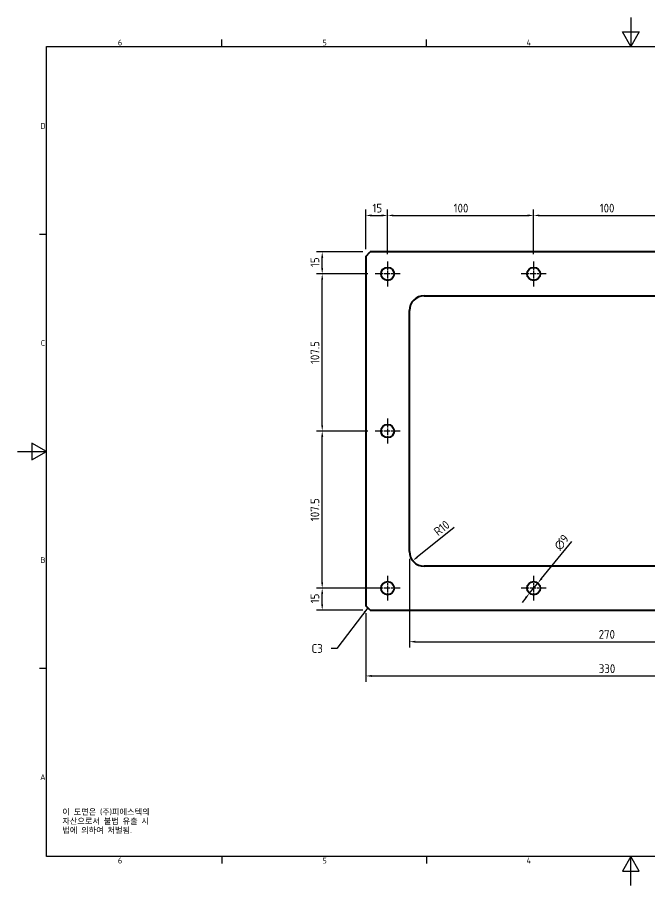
# Model space of a CAD drawing. Header units: millimetres. Extents: x 0 to 840, y 0 to 594.
# Drawn here: x 0 to 433, y 0 to 594 of the extents above; entities that cross this region are included whole.
import ezdxf

# ---------------------------------------------------------------- set-up
doc = ezdxf.new("R2010")
doc.units = ezdxf.units.MM
doc.header["$LTSCALE"] = 2
doc.linetypes.add('CHAIN', pattern=[0.3543, 0.2362, -0.0295, 0.0591, -0.0295])
doc.layers.get('0').update_dxf_attribs({"color": 3, "lineweight": 25})
for name, color, linetype, lineweight in [('가시적인 것(ISO)', 3, 'Continuous', 40), ('경계(ISO)', 7, 'Continuous', 25), ('기호(ISO)', 5, 'Continuous', 25), ('중심 표식(ISO)', 1, 'Continuous', 25), ('치수(ISO)', 2, 'Continuous', 25)]:
    doc.layers.add(name, color=color, linetype=linetype, lineweight=lineweight)
doc.styles.add('문자 텍스트_PSTEK_POSCO', font='isocp.shx')
doc.styles.add('치수 텍스트_PSTEK_POSCO', font='isocp.shx')
doc.dimstyles.new('치수_PSTEK_POSCO', dxfattribs={"dimscale": 2, "dimtxt": 3, "dimasz": 2, "dimexe": 2, "dimexo": 2.5, "dimgap": 1, "dimtad": 1, "dimrnd": 1e-08, "dimdsep": 46, "dimtxsty": '치수 텍스트_PSTEK_POSCO', "dimcen": 0.09, "dimdle": 10, "dimclrd": 7, "dimclre": 7, "dimclrt": 2, "dimadec": 1, "dimazin": 2, "dimtfac": 1, "dimtmove": 0, "dimatfit": 3, "dimfxl": 0, "dimtolj": 1, "dimlwd": -1, "dimlwe": -1, "dimarcsym": 0})
doc.dimstyles.new('치수_PSTEK_POSCO$7', dxfattribs={"dimscale": 2, "dimtxt": 3, "dimasz": 2, "dimexe": 2, "dimexo": 2.5, "dimgap": 1, "dimtad": 1, "dimrnd": 1e-08, "dimdsep": 46, "dimtxsty": '치수 텍스트_PSTEK_POSCO', "dimcen": 0.09, "dimdle": 10, "dimclrd": 7, "dimclre": 7, "dimclrt": 2, "dimadec": 1, "dimazin": 2, "dimtfac": 1, "dimtmove": 0, "dimatfit": 3, "dimfxl": 0, "dimtolj": 1, "dimlwd": -1, "dimlwe": -1, "dimarcsym": 0})

# ---------------------------------------------------------------- blocks, each defined once
blk = doc.blocks.new('경계 Default Border')
at = {"layer": '경계(ISO)'}
for p, q in [((70, 287), (70, 289.4)), ((140, 287), (140, 289.4)), ((10, 222.75), (7.6, 222.75)), ((10, 74.25), (7.6, 74.25)), ((70, 10), (70, 7.6)), ((140, 10), (140, 7.6))]:
    blk.add_line(p, q, dxfattribs=at)
at = {"layer": '경계(ISO)', "flags": 128}
for points in [[(210, 297), (210, 287), (207.11, 292), (212.89, 292), (210, 287)], [(10, 10), (10, 287), (410, 287), (410, 10), (10, 10)], [(0, 148.5), (10, 148.5), (5, 151.39), (5, 145.61), (10, 148.5)], [(210, 0), (210, 10), (207.11, 5), (212.89, 5), (210, 10)]]:
    blk.add_lwpolyline(points, dxfattribs=at)
at = {"layer": '경계(ISO)', "color": 2, "char_height": 2, "attachment_point": 7, "style": '문자 텍스트_PSTEK_POSCO'}
for s, insert in [('6', (34.43, 287.38)), ('5', (104.43, 287.38)), ('4', (174.32, 287.4)), ('D', (7.92, 258.86)), ('C', (8.03, 184.61)), ('B', (7.92, 110.36)), ('A', (7.81, 36.12)), ('6', (34.43, 7.58)), ('5', (104.43, 7.58)), ('4', (174.32, 7.6))]:
    blk.add_mtext(s, dxfattribs=dict(at, insert=insert))
blk = doc.blocks.new('*D21')
at = {"layer": 'Defpoints', "color": 0, "transparency": 16777216}
for p in [(253.47, 458.49), (238.47, 430.49), (253.47, 426.99)]:
    blk.add_point(p, dxfattribs=at)
at = {"layer": '치수(ISO)', "color": 7, "transparency": 16777216}
for p, q in [((238.47, 435.49), (238.47, 462.49)), ((242.47, 458.49), (249.47, 458.49)), ((253.47, 431.99), (253.47, 462.49))]:
    blk.add_line(p, q, dxfattribs=at)
for points in [[(242.47, 459.16), (242.47, 457.82), (238.47, 458.49)], [(249.47, 459.16), (249.47, 457.82), (253.47, 458.49)]]:
    blk.add_solid(points, dxfattribs=at)
at = {"layer": '치수(ISO)', "color": 2, "transparency": 16777216, "insert": (243.13, 463.49), "char_height": 6, "attachment_point": 4, "style": '치수 텍스트_PSTEK_POSCO'}
blk.add_mtext('\\A1;15', dxfattribs=at)
blk = doc.blocks.new('*D22')
at = {"layer": 'Defpoints', "color": 0, "transparency": 16777216}
for p in [(353.47, 458.49), (253.47, 426.99), (353.47, 426.99)]:
    blk.add_point(p, dxfattribs=at)
at = {"layer": '치수(ISO)', "color": 7, "transparency": 16777216}
for p, q in [((253.47, 431.99), (253.47, 462.49)), ((257.47, 458.49), (349.47, 458.49)), ((353.47, 431.99), (353.47, 462.49))]:
    blk.add_line(p, q, dxfattribs=at)
for points in [[(257.47, 459.16), (257.47, 457.82), (253.47, 458.49)], [(349.47, 459.16), (349.47, 457.82), (353.47, 458.49)]]:
    blk.add_solid(points, dxfattribs=at)
at = {"layer": '치수(ISO)', "color": 2, "transparency": 16777216, "insert": (298.69, 463.49), "char_height": 6, "attachment_point": 4, "style": '치수 텍스트_PSTEK_POSCO'}
blk.add_mtext('\\A1;100', dxfattribs=at)
blk = doc.blocks.new('*D23')
at = {"layer": 'Defpoints', "color": 0, "transparency": 16777216}
for p in [(453.47, 458.49), (353.47, 426.99), (453.47, 426.99)]:
    blk.add_point(p, dxfattribs=at)
at = {"layer": '치수(ISO)', "color": 7, "transparency": 16777216}
for p, q in [((353.47, 431.99), (353.47, 462.49)), ((357.47, 458.49), (449.47, 458.49)), ((453.47, 431.99), (453.47, 462.49))]:
    blk.add_line(p, q, dxfattribs=at)
for points in [[(357.47, 459.16), (357.47, 457.82), (353.47, 458.49)], [(449.47, 459.16), (449.47, 457.82), (453.47, 458.49)]]:
    blk.add_solid(points, dxfattribs=at)
at = {"layer": '치수(ISO)', "color": 2, "transparency": 16777216, "insert": (398.69, 463.49), "char_height": 6, "attachment_point": 4, "style": '치수 텍스트_PSTEK_POSCO'}
blk.add_mtext('\\A1;100', dxfattribs=at)
blk = doc.blocks.new('*D26')
at = {"layer": 'Defpoints', "color": 0, "transparency": 16777216}
for p in [(208.71, 433.49), (241.47, 433.49), (244.97, 418.49)]:
    blk.add_point(p, dxfattribs=at)
at = {"layer": '치수(ISO)', "color": 7, "transparency": 16777216}
for p, q in [((236.47, 433.49), (204.71, 433.49)), ((208.71, 422.49), (208.71, 429.49)), ((239.97, 418.49), (204.71, 418.49))]:
    blk.add_line(p, q, dxfattribs=at)
for points in [[(208.05, 429.49), (209.38, 429.49), (208.71, 433.49)], [(208.05, 422.49), (209.38, 422.49), (208.71, 418.49)]]:
    blk.add_solid(points, dxfattribs=at)
at = {"layer": '치수(ISO)', "color": 2, "transparency": 16777216, "insert": (203.71, 423.19), "char_height": 6, "attachment_point": 4, "rotation": 90, "style": '치수 텍스트_PSTEK_POSCO'}
blk.add_mtext('\\A1;15', dxfattribs=at)
blk = doc.blocks.new('*D27')
at = {"layer": 'Defpoints', "color": 0, "transparency": 16777216}
for p in [(208.71, 418.49), (244.97, 418.49), (244.97, 310.99)]:
    blk.add_point(p, dxfattribs=at)
at = {"layer": '치수(ISO)', "color": 7, "transparency": 16777216}
for p, q in [((239.97, 418.49), (204.71, 418.49)), ((208.71, 314.99), (208.71, 414.49)), ((239.97, 310.99), (204.71, 310.99))]:
    blk.add_line(p, q, dxfattribs=at)
for points in [[(208.05, 414.49), (209.38, 414.49), (208.71, 418.49)], [(208.05, 314.99), (209.38, 314.99), (208.71, 310.99)]]:
    blk.add_solid(points, dxfattribs=at)
at = {"layer": '치수(ISO)', "color": 2, "transparency": 16777216, "insert": (203.71, 356.84), "char_height": 6, "attachment_point": 4, "rotation": 90, "style": '치수 텍스트_PSTEK_POSCO'}
blk.add_mtext('\\A1;107.5', dxfattribs=at)
blk = doc.blocks.new('*D28')
at = {"layer": 'Defpoints', "color": 0, "transparency": 16777216}
for p in [(208.71, 310.99), (244.97, 310.99), (253.47, 203.49)]:
    blk.add_point(p, dxfattribs=at)
at = {"layer": '치수(ISO)', "color": 7, "transparency": 16777216}
for p, q in [((239.97, 310.99), (204.71, 310.99)), ((208.71, 207.49), (208.71, 306.99)), ((248.47, 203.49), (204.71, 203.49))]:
    blk.add_line(p, q, dxfattribs=at)
for points in [[(208.05, 306.99), (209.38, 306.99), (208.71, 310.99)], [(208.05, 207.49), (209.38, 207.49), (208.71, 203.49)]]:
    blk.add_solid(points, dxfattribs=at)
at = {"layer": '치수(ISO)', "color": 2, "transparency": 16777216, "insert": (203.71, 249.34), "char_height": 6, "attachment_point": 4, "rotation": 90, "style": '치수 텍스트_PSTEK_POSCO'}
blk.add_mtext('\\A1;107.5', dxfattribs=at)
blk = doc.blocks.new('*D29')
at = {"layer": 'Defpoints', "color": 0, "transparency": 16777216}
for p in [(208.71, 203.49), (253.47, 203.49), (241.47, 188.49)]:
    blk.add_point(p, dxfattribs=at)
at = {"layer": '치수(ISO)', "color": 7, "transparency": 16777216}
for p, q in [((248.47, 203.49), (204.71, 203.49)), ((208.71, 192.49), (208.71, 199.49)), ((236.47, 188.49), (204.71, 188.49))]:
    blk.add_line(p, q, dxfattribs=at)
for points in [[(208.05, 199.49), (209.38, 199.49), (208.71, 203.49)], [(208.05, 192.49), (209.38, 192.49), (208.71, 188.49)]]:
    blk.add_solid(points, dxfattribs=at)
at = {"layer": '치수(ISO)', "color": 2, "transparency": 16777216, "insert": (203.71, 193.15), "char_height": 6, "attachment_point": 4, "rotation": 90, "style": '치수 텍스트_PSTEK_POSCO'}
blk.add_mtext('\\A1;15', dxfattribs=at)
blk = doc.blocks.new('*D32')
at = {"layer": 'Defpoints', "color": 0, "transparency": 16777216}
for p in [(268.47, 228.49), (538.47, 228.49), (538.47, 166.9)]:
    blk.add_point(p, dxfattribs=at)
at = {"layer": '치수(ISO)', "color": 7, "transparency": 16777216}
for p, q in [((268.47, 223.49), (268.47, 162.9)), ((538.47, 223.49), (538.47, 162.9)), ((272.47, 166.9), (534.47, 166.9))]:
    blk.add_line(p, q, dxfattribs=at)
for points in [[(272.47, 167.56), (272.47, 166.23), (268.47, 166.9)], [(534.47, 167.56), (534.47, 166.23), (538.47, 166.9)]]:
    blk.add_solid(points, dxfattribs=at)
at = {"layer": '치수(ISO)', "color": 2, "transparency": 16777216, "insert": (398, 171.9), "char_height": 6, "attachment_point": 4, "style": '치수 텍스트_PSTEK_POSCO'}
blk.add_mtext('\\A1;270', dxfattribs=at)
blk = doc.blocks.new('*D33')
at = {"layer": 'Defpoints', "color": 0, "transparency": 16777216}
for p in [(238.47, 191.49), (568.47, 191.49), (568.47, 143.44)]:
    blk.add_point(p, dxfattribs=at)
at = {"layer": '치수(ISO)', "color": 7, "transparency": 16777216}
for p, q in [((238.47, 186.49), (238.47, 139.44)), ((568.47, 186.49), (568.47, 139.44)), ((242.47, 143.44), (564.47, 143.44))]:
    blk.add_line(p, q, dxfattribs=at)
for points in [[(242.47, 144.11), (242.47, 142.77), (238.47, 143.44)], [(564.47, 144.11), (564.47, 142.77), (568.47, 143.44)]]:
    blk.add_solid(points, dxfattribs=at)
at = {"layer": '치수(ISO)', "color": 2, "transparency": 16777216, "insert": (398.07, 148.44), "char_height": 6, "attachment_point": 4, "style": '치수 텍스트_PSTEK_POSCO'}
blk.add_mtext('\\A1;330', dxfattribs=at)
blk = doc.blocks.new('*D35')
at = {"layer": 'Defpoints', "color": 0, "transparency": 16777216}
for p in [(278.47, 228.49), (270.68, 222.23)]:
    blk.add_point(p, dxfattribs=at)
at = {"layer": '치수(ISO)', "color": 7, "transparency": 16777216}
blk.add_line((298.95, 244.93), (273.8, 224.73), dxfattribs=at)
blk.add_solid([(273.38, 225.25), (274.21, 224.21), (270.68, 222.23)], dxfattribs=at)
at = {"layer": '치수(ISO)', "color": 2, "transparency": 16777216, "insert": (286.3, 241.19), "char_height": 6, "attachment_point": 4, "rotation": 38.7641, "style": '치수 텍스트_PSTEK_POSCO'}
blk.add_mtext('\\A1;R10', dxfattribs=at)
blk = doc.blocks.new('*D36')
at = {"layer": 'Defpoints', "color": 0, "transparency": 16777216}
for p in [(356.32, 206.98), (350.63, 200)]:
    blk.add_point(p, dxfattribs=at)
at = {"layer": '치수(ISO)', "color": 7, "transparency": 16777216}
for p, q in [((358.85, 210.07), (379.61, 235.5)), ((350.63, 200), (356.32, 206.98)), ((348.1, 196.91), (345.57, 193.81))]:
    blk.add_line(p, q, dxfattribs=at)
for points in [[(358.33, 210.49), (359.37, 209.65), (356.32, 206.98)], [(347.58, 197.33), (348.61, 196.48), (350.63, 200)]]:
    blk.add_solid(points, dxfattribs=at)
at = {"layer": '치수(ISO)', "color": 2, "transparency": 16777216, "insert": (369.27, 230.73), "char_height": 6, "attachment_point": 4, "rotation": 50.76362, "style": '치수 텍스트_PSTEK_POSCO'}
blk.add_mtext('\\A1;∅9', dxfattribs=at)

msp = doc.modelspace()

# ---------------------------------------------------------------- linework, layer by layer
at = {"layer": '가시적인 것(ISO)'}
for p, q in [((238.475, 430.49), (241.475, 433.49)), ((238.475, 430.49), (238.475, 191.49)), ((565.475, 433.49), (241.475, 433.49)), ((278.475, 403.49), (528.475, 403.49)), ((268.475, 228.49), (268.475, 393.49)), ((528.475, 218.49), (278.475, 218.49)), ((241.475, 188.49), (238.475, 191.49)), ((241.475, 188.49), (565.475, 188.49))]:
    msp.add_line(p, q, dxfattribs=at)
for centre in [(253.475, 418.49), (353.475, 418.49), (253.475, 310.99), (253.475, 203.49), (353.475, 203.49)]:
    msp.add_circle(centre, 4.5, dxfattribs=at)
for centre, start, end in [((278.475, 393.49), 90, 180), ((278.475, 228.49), 180, 270)]:
    msp.add_arc(centre, 10, start, end, dxfattribs=at)
at = {"layer": '중심 표식(ISO)', "linetype": 'CHAIN', "ltscale": 9.445163}
for p, q in [((253.475, 426.99), (253.475, 409.99)), ((353.475, 426.99), (353.475, 409.99)), ((261.975, 418.49), (244.975, 418.49)), ((361.975, 418.49), (344.975, 418.49)), ((253.475, 319.49), (253.475, 302.49)), ((261.975, 310.99), (244.975, 310.99)), ((253.475, 211.99), (253.475, 194.99)), ((353.475, 211.99), (353.475, 194.99)), ((261.975, 203.49), (244.975, 203.49)), ((361.975, 203.49), (344.975, 203.49))]:
    msp.add_line(p, q, dxfattribs=at)

# ---------------------------------------------------------------- block references
at = {"xscale": 2, "yscale": 2, "zscale": 2}
msp.add_blockref('경계 Default Border', (0, 0), dxfattribs=at)

# ---------------------------------------------------------------- texts
at = {"layer": '기호(ISO)', "color": 2, "insert": (201.43, 162.229), "char_height": 6, "attachment_point": 4, "style": '치수 텍스트_PSTEK_POSCO'}
msp.add_mtext('{C3}', dxfattribs=at)
at = {"layer": '기호(ISO)', "color": 7, "insert": (30.789, 52.457), "char_height": 4, "width": 102.48028, "attachment_point": 1, "line_spacing_factor": 0.944221, "style": '문자 텍스트_PSTEK_POSCO'}
msp.add_mtext('{이 도면은 (주)피에스텍의\\P자산으로서 불법 유출 시 \\P법에 의하여 처벌됨.}', dxfattribs=at)

# ---------------------------------------------------------------- dimensions: what is measured, and where the dimension line sits
at = {"layer": '치수(ISO)', "color": 7}
for base, p1, p2, angle, picture, middle in [((253.475, 458.49), (238.475, 430.49), (253.475, 426.99), 180, '*D21', (245.955, 458.49)), ((353.475, 458.49), (253.475, 426.99), (353.475, 426.99), 180, '*D22', (303.495, 458.49)), ((453.475, 458.49), (353.475, 426.99), (453.475, 426.99), 180, '*D23', (403.495, 458.49)), ((208.715, 433.49), (244.975, 418.49), (241.475, 433.49), 90, '*D26', (208.715, 426.01)), ((208.715, 418.49), (244.975, 310.99), (244.975, 418.49), 90, '*D27', (208.715, 364.76)), ((208.715, 310.99), (253.475, 203.49), (244.975, 310.99), 90, '*D28', (208.715, 257.26)), ((208.715, 203.49), (241.475, 188.49), (253.475, 203.49), 90, '*D29', (208.715, 195.97)), ((568.475, 143.441), (238.475, 191.49), (568.475, 191.49), 180, '*D33', (403.475, 143.441))]:
    dim = msp.add_linear_dim(base=base, p1=p1, p2=p2, angle=angle, dimstyle='치수_PSTEK_POSCO', override={"dimdec": 2, "dimtp": 0, "dimtm": 0, "dimtdec": 2, "dimtofl": 0, "dimatfit": 1}, dxfattribs=at)
    dim.commit()
    dim.dimension.update_dxf_attribs({"geometry": picture, "text_midpoint": middle, "dimtype": 160})
dim = msp.add_radius_dim(center=(278.475, 228.49), mpoint=(270.677, 222.229), dimstyle='치수_PSTEK_POSCO', override={"dimdec": 2, "dimcen": 0, "dimtp": 0, "dimtm": 0, "dimtdec": 2, "dimtofl": 0}, dxfattribs=at)
dim.commit()
dim.dimension.update_dxf_attribs({"geometry": '*D35', "text_midpoint": (293.413, 240.485), "dimtype": 164})
dim = msp.add_diameter_dim_2p(p1=(350.628, 200.004), p2=(356.321, 206.975), dimstyle='치수_PSTEK_POSCO', override={"dimdec": 2, "dimlfac": 1, "dimtp": 0, "dimtm": 0, "dimtdec": 2, "dimatfit": 2}, dxfattribs=at)
dim.commit()
dim.dimension.update_dxf_attribs({"geometry": '*D36', "text_midpoint": (375.744, 230.759), "dimtype": 163})
dim = msp.add_linear_dim(base=(538.475, 166.898), p1=(268.475, 228.49), p2=(538.475, 228.49), dimstyle='치수_PSTEK_POSCO', override={"dimdec": 2, "dimtp": 0, "dimtm": 0, "dimtdec": 2, "dimtofl": 0, "dimatfit": 1}, dxfattribs=at)
dim.commit()
dim.dimension.update_dxf_attribs({"geometry": '*D32', "text_midpoint": (403.475, 166.898), "dimtype": 160})

# ---------------------------------------------------------------- leaders
at = {"layer": '기호(ISO)', "color": 7, "annotation_type": 0, "has_hookline": 1, "hookline_direction": 1, "text_width": 7.128}
msp.add_leader([(239.975, 189.99), (218.769, 162.229), (214.769, 162.229)], dimstyle='치수_PSTEK_POSCO$7', override={"dimtad": 0}, dxfattribs=at)

doc.saveas('drawing.dxf')
